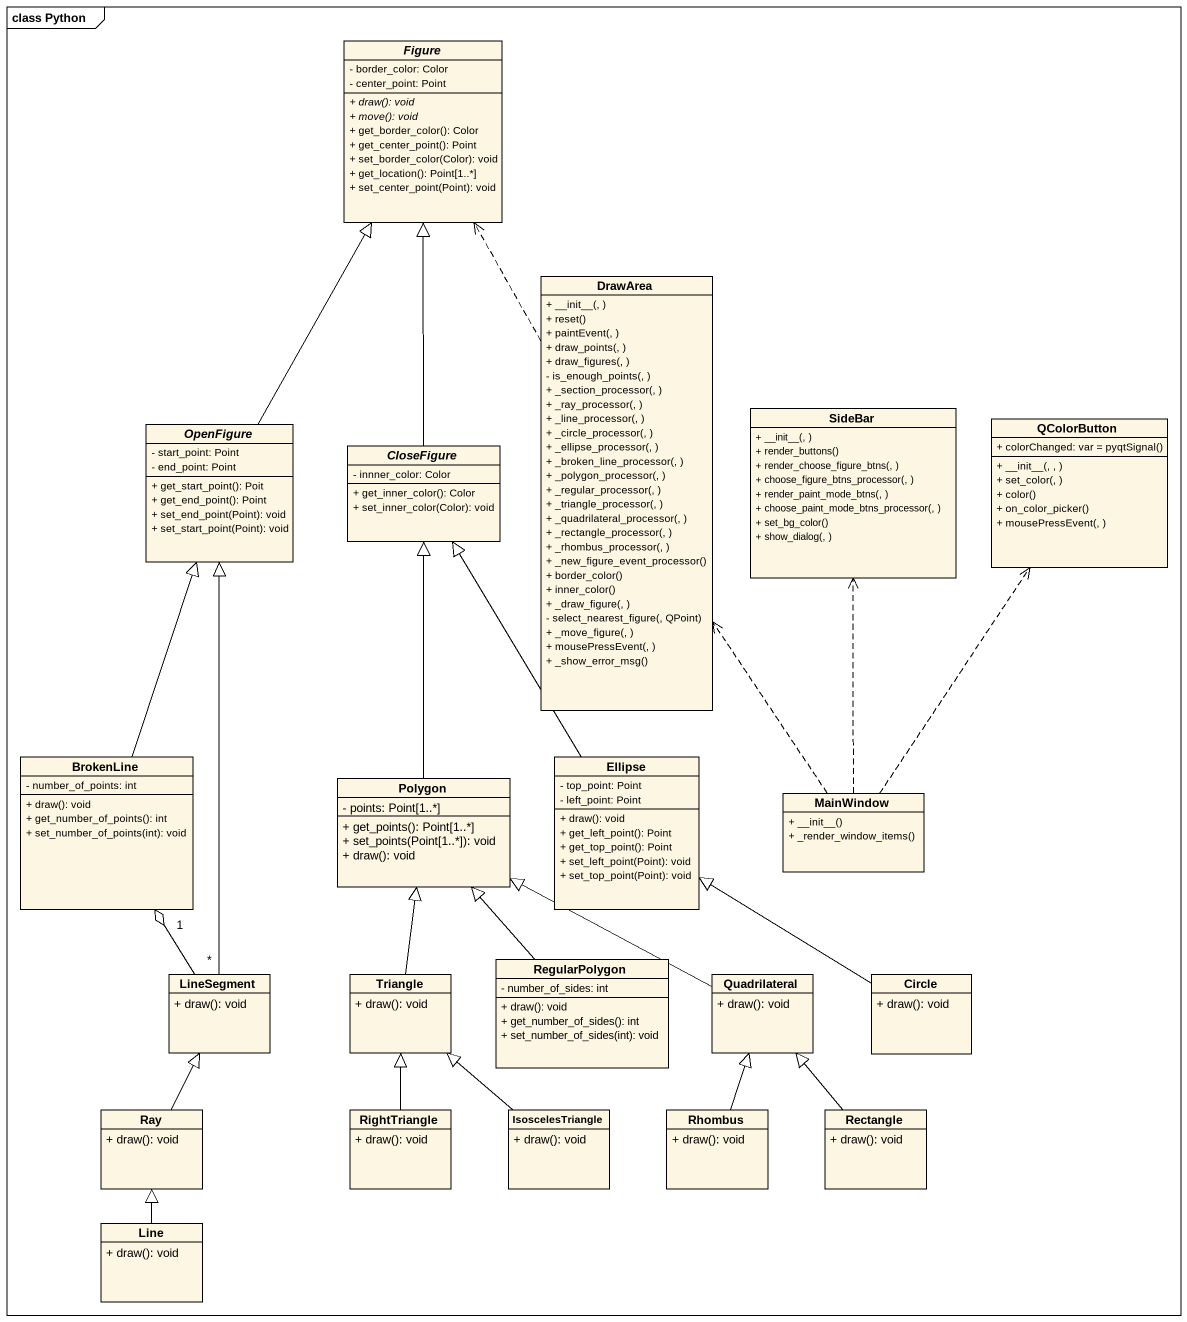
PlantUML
@startuml
mainframe class Python
hide circle
hide empty members
skinparam classAttributeIconSize 0
abstract class Figure {
  - border_color: Color
  - center_point: Point
  {abstract} + draw(): void
  {abstract} + move(): void
  + get_border_color(): Color
  + get_center_point(): Point
  + set_border_color(Color): void
  + get_location(): Point[1..*]
  + set_center_point(Point): void
}
class DrawArea {
  + ~__init~__(, )
  + reset()
  + paintEvent(, )
  + draw_points(, )
  + draw_figures(, )
  - is_enough_points(, )
  + _section_processor(, )
  + _ray_processor(, )
  + _line_processor(, )
  + _circle_processor(, )
  + _ellipse_processor(, )
  + _broken_line_processor(, )
  + _polygon_processor(, )
  + _regular_processor(, )
  + _triangle_processor(, )
  + _quadrilateral_processor(, )
  + _rectangle_processor(, )
  + _rhombus_processor(, )
  + _new_figure_event_processor()
  + border_color()
  + inner_color()
  + _draw_figure(, )
  - select_nearest_figure(, QPoint)
  + _move_figure(, )
  + mousePressEvent(, )
  + _show_error_msg()
}
abstract class OpenFigure {
  - start_point: Point
  - end_point: Point
  + get_start_point(): Poit
  + get_end_point(): Point
  + set_end_point(Point): void
  + set_start_point(Point): void
}
class SideBar {
  + ~__init~__(, )
  + render_buttons()
  + render_choose_figure_btns(, )
  + choose_figure_btns_processor(, )
  + render_paint_mode_btns(, )
  + choose_paint_mode_btns_processor(, )
  + set_bg_color()
  + show_dialog(, )
}
class QColorButton {
  {field} + colorChanged: var = pyqtSignal()
  + ~__init~__(, , )
  + set_color(, )
  + color()
  + on_color_picker()
  + mousePressEvent(, )
}
abstract class CloseFigure {
  - innner_color: Color
  + get_inner_color(): Color
  + set_inner_color(Color): void
}
class BrokenLine {
  - number_of_points: int
  + draw(): void
  + get_number_of_points(): int
  + set_number_of_points(int): void
}
class Polygon {
  - points: Point[1..*]
  + get_points(): Point[1..*]
  + set_points(Point[1..*]): void
  + draw(): void
}
class Ellipse {
  - top_point: Point
  - left_point: Point
  + draw(): void
  + get_left_point(): Point
  + get_top_point(): Point
  + set_left_point(Point): void
  + set_top_point(Point): void
}
class MainWindow {
  + ~__init~__()
  + _render_window_items()
}
class LineSegment {
  + draw(): void
}
class Triangle {
  + draw(): void
}
class RegularPolygon {
  - number_of_sides: int
  + draw(): void
  + get_number_of_sides(): int
  + set_number_of_sides(int): void
}
class Quadrilateral {
  + draw(): void
}
class "Circle" as Circle_ {
  + draw(): void
}
class Ray {
  + draw(): void
}
class RightTriangle {
  + draw(): void
}
class IsoscelesTriangle {
  + draw(): void
}
class Rhombus {
  + draw(): void
}
class "Rectangle" as Rectangle_ {
  + draw(): void
}
class Line {
  + draw(): void
}
DrawArea .up.> Figure
OpenFigure -up-|> Figure
CloseFigure -up-|> Figure
BrokenLine -up-|> OpenFigure
Polygon -up-|> CloseFigure
Ellipse -up-|> CloseFigure
MainWindow .up.> DrawArea
MainWindow .up.> SideBar
MainWindow .up.> QColorButton
LineSegment -up-|> OpenFigure
LineSegment "*" -up-o "1" BrokenLine
Triangle -up-|> Polygon
RegularPolygon -up-|> Polygon
Quadrilateral -left-|> Polygon
Circle_ -up-|> Ellipse
Ray -up-|> LineSegment
RightTriangle -up-|> Triangle
IsoscelesTriangle -up-|> Triangle
Rhombus -up-|> Quadrilateral
Rectangle_ -up-|> Quadrilateral
Line -up-|> Ray
@enduml
